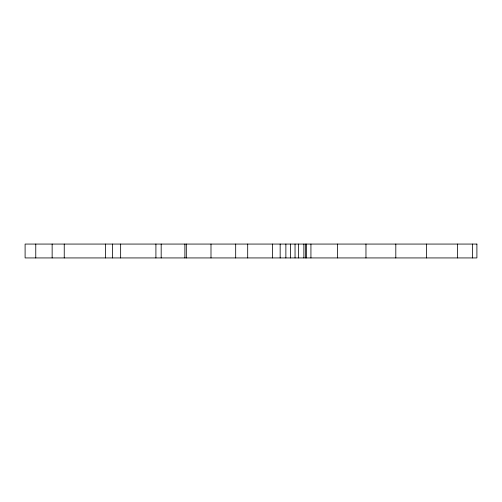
<?xml version="1.0" encoding="UTF-8"?>
<svg xmlns="http://www.w3.org/2000/svg" width="502" height="502" viewBox="0 0 502 502"><rect width="100%" height="100%" fill="white"/><g stroke="black" fill="none" stroke-linecap="round" stroke-linejoin="round"><path stroke-width="0.75" d="M472.438 244.066L472.438 257.934M457.623 244.066L457.623 257.934M426.43 244.066L426.43 257.934M395.808 244.066L395.808 257.934M365.964 244.066L365.964 257.934M337.488 244.066L337.488 257.934M310.933 244.066L310.933 257.934M306.578 244.066L306.578 257.934M305.611 244.066L305.611 257.934M303.873 244.066L303.873 257.934M298.546 244.066L298.546 257.934M295.038 244.066L295.038 257.934M290.608 244.066L290.608 257.934M285.87 244.066L285.87 257.934M280.16 244.066L280.16 257.934M272.586 244.066L272.586 257.934M247.693 244.066L247.693 257.934M235.683 244.066L235.683 257.934M210.997 244.066L210.997 257.934M186.317 244.066L186.317 257.934M184.88 244.066L184.88 257.934M161.18 244.066L161.18 257.934M155.909 244.066L155.909 257.934M120.643 244.066L120.643 257.934M112.461 244.066L112.461 257.934M105.571 244.066L105.571 257.934M64.243 244.066L64.243 257.934M52.145 244.066L52.145 257.934M35.767 244.066L35.767 257.934M476.9 244.066L25.1 244.066L25.1 257.934L476.9 257.934L476.9 244.066"/></g></svg>
